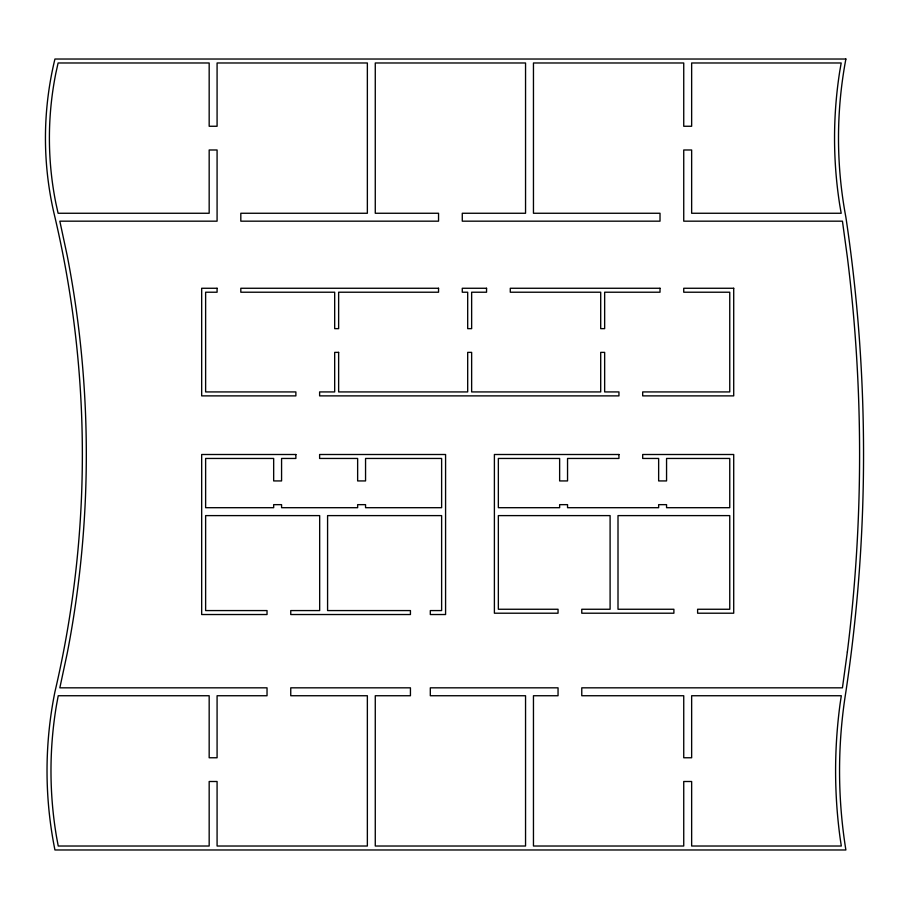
<?xml version="1.0" encoding="UTF-8"?>
<svg xmlns="http://www.w3.org/2000/svg" width="909" height="909" viewBox="0 0 909 909"><rect width="100%" height="100%" fill="white"/><g stroke="black" fill="none" stroke-linecap="round" stroke-linejoin="round"><path stroke-width="1.36" d="M847.347 651.969L842.438 687.829L581.771 687.829L581.771 695.737L683.738 695.737L683.738 757.765L691.647 757.765L691.647 695.737L841.302 695.737L840.03 704.35A501.461 501.461 0 0 0 840.03 837.405L841.302 846.018L691.647 846.018L691.647 781.501L683.738 781.501L683.738 846.018L533.458 846.018L533.458 695.737L558.046 695.737L558.046 687.829L430.309 687.829L430.309 695.737L525.55 695.737L525.55 846.018L375.269 846.018L375.269 695.737L410.436 695.737L410.436 687.829L290.755 687.829L290.755 695.737L367.361 695.737L367.361 846.018L217.081 846.018L217.081 781.501L209.172 781.501L209.172 846.018L58.233 846.018L56.426 836.269A395.472 395.472 0 0 1 56.426 705.486L58.233 695.737L209.172 695.737L209.172 757.765L217.081 757.765L217.081 695.737L267.03 695.737L267.03 687.829L59.835 687.829L67.175 653.526A1044.373 1044.373 0 0 0 67.175 255.474L59.835 221.171L217.081 221.171L217.081 149.985L209.172 149.985L209.172 213.263L58.108 213.263L55.926 203.446A330.353 330.353 0 0 1 55.926 72.8L58.108 62.982L209.172 62.982L209.172 126.26L217.081 126.26L217.081 62.982L367.361 62.982L367.361 213.263L240.817 213.263L240.817 221.171L438.547 221.171L438.547 213.263L375.269 213.263L375.269 62.982L525.55 62.982L525.55 213.263L462.272 213.263L462.272 221.171L660.014 221.171L660.014 213.263L533.458 213.263L533.458 62.982L683.738 62.982L683.738 126.26L691.647 126.26L691.647 62.982L841.189 62.982L839.723 71.481A431.366 431.366 0 0 0 839.723 204.764L841.189 213.263L691.647 213.263L691.647 149.985L683.738 149.985L683.738 221.171L842.438 221.171L847.347 257.031A1598.567 1598.567 0 0 1 847.347 651.969M845.881 59.028L54.938 59.028A334.307 334.307 0 0 0 54.938 217.217A1040.419 1040.419 0 0 1 54.938 691.783A399.426 399.426 0 0 0 54.938 849.972L845.881 849.972A497.507 497.507 0 0 1 845.881 691.783A1602.522 1602.522 0 0 0 845.881 217.217A427.412 427.412 0 0 1 845.881 59.028M217.081 288.267L201.673 288.267L201.673 395.881L295.879 395.881L295.879 391.927L205.627 391.927L205.627 292.221L217.081 292.221L217.081 288.267M438.547 288.267L240.817 288.267L240.817 292.221L334.682 292.221L334.682 328.649L338.637 328.649L338.637 292.221L438.547 292.221L438.547 288.267M486.554 288.267L462.272 288.267L462.272 292.221L467.692 292.221L467.692 328.649L471.646 328.649L471.646 292.221L486.554 292.221L486.554 288.267M660.014 288.267L510.279 288.267L510.279 292.221L600.701 292.221L600.701 328.649L604.655 328.649L604.655 292.221L660.014 292.221L660.014 288.267M733.711 288.267L683.738 288.267L683.738 292.221L729.757 292.221L729.757 391.927L642.686 391.927L642.686 395.881L733.711 395.881L733.711 288.267M338.637 352.374L334.682 352.374L334.682 391.927L319.616 391.927L319.616 395.881L618.949 395.881L618.949 391.927L604.655 391.927L604.655 352.374L600.701 352.374L600.701 391.927L471.646 391.927L471.646 352.374L467.692 352.374L467.692 391.927L338.637 391.927L338.637 352.374M295.879 454.5L201.673 454.5L201.673 614.529L267.03 614.529L267.03 610.575L205.627 610.575L205.627 515.608L319.673 515.608L319.673 610.575L290.755 610.575L290.755 614.529L410.436 614.529L410.436 610.575L327.581 610.575L327.581 515.608L441.626 515.608L441.626 610.575L430.309 610.575L430.309 614.529L445.58 614.529L445.58 454.5L319.616 454.5L319.616 458.454L357.646 458.454L357.646 480.929L365.554 480.929L365.554 458.454L441.626 458.454L441.626 507.699L365.554 507.699L365.554 504.654L357.646 504.654L357.646 507.699L281.574 507.699L281.574 504.654L273.666 504.654L273.666 507.699L205.627 507.699L205.627 458.454L273.666 458.454L273.666 480.929L281.574 480.929L281.574 458.454L295.879 458.454L295.879 454.5M618.949 454.5L494.394 454.5L494.394 613.211L558.046 613.211L558.046 609.257L498.348 609.257L498.348 515.608L610.098 515.608L610.098 609.257L581.771 609.257L581.771 613.211L673.887 613.211L673.887 609.257L618.006 609.257L618.006 515.608L729.757 515.608L729.757 609.257L697.612 609.257L697.612 613.211L733.711 613.211L733.711 454.5L642.686 454.5L642.686 458.454L658.65 458.454L658.65 480.929L666.558 480.929L666.558 458.454L729.757 458.454L729.757 507.699L666.558 507.699L666.558 504.654L658.65 504.654L658.65 507.699L567.546 507.699L567.546 504.654L559.637 504.654L559.637 507.699L498.348 507.699L498.348 458.454L559.637 458.454L559.637 480.929L567.546 480.929L567.546 458.454L618.949 458.454L618.949 454.5"/></g></svg>
